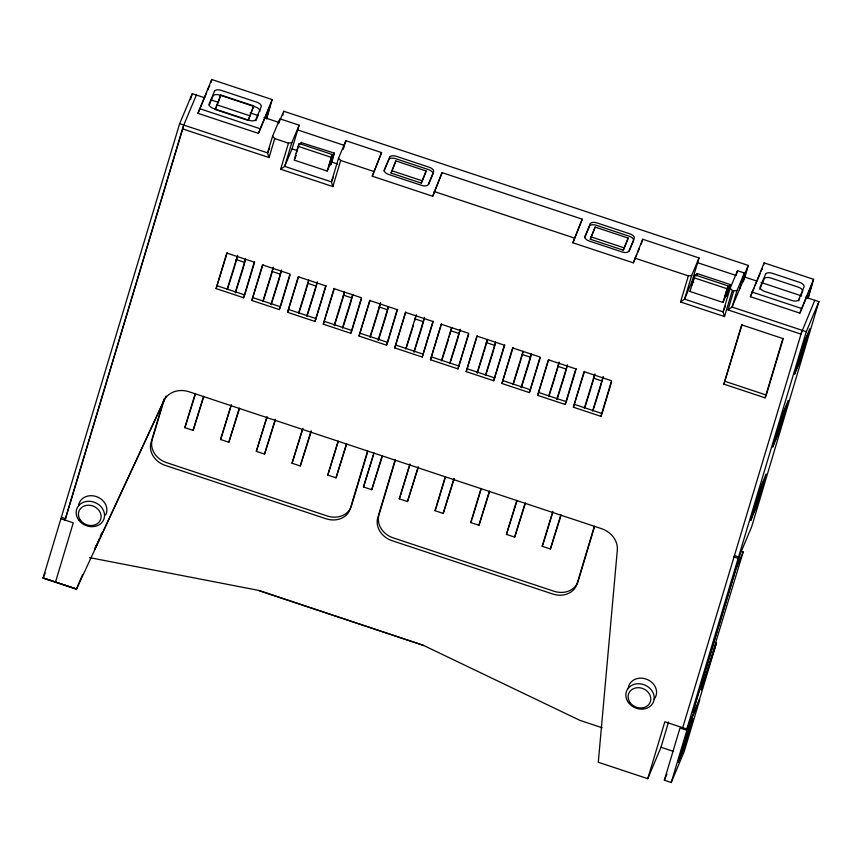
<?xml version="1.0" encoding="UTF-8"?>
<svg xmlns="http://www.w3.org/2000/svg" width="862" height="862" viewBox="0 0 862 862"><rect width="100%" height="100%" fill="white"/><g stroke="black" fill="none" stroke-linecap="round" stroke-linejoin="round"><path stroke-width="1.29" d="M301.366 142.629L334.348 153.134L331.881 162.153L330.706 164.944L332.527 158.64L327.183 171.042L294.201 160.095L298.09 146.335L299.265 143.545L332.247 154.492L329.004 165.536L334.348 153.134M696.593 274.622L697.142 273.556L696.819 275.323M283.641 112.319L283.77 111.252L278.48 123.568L279.547 120.001M209.768 85.64L209.681 85.392M301.043 143.943L301.237 143.189M763.797 264.763L764.131 262.878L750.382 296.69L799.85 313.111L811.788 284.805L807.909 298.015M237.653 255.357L227.029 289.686M235.121 264.72L237.33 256.531M245.508 259.139L235.272 292.423M245.584 259.268L243.364 267.457A11.594 0.55 -71.6 0 1 241.823 272.64L235.682 292.078A14.503 0.69 -71.6 0 0 235.434 292.875M270.539 277.683A11.594 0.55 -71.6 0 0 270.851 276.583L273.383 267.22L262.759 301.549M281.626 269.957L271.002 304.286M281.314 271.131L279.094 279.32A11.594 0.55 -71.6 0 1 277.553 284.503L271.411 303.941A14.503 0.69 -71.6 0 0 271.164 304.728M308.715 280.118L298.489 313.412M306.894 287.272L308.79 280.247M317.356 281.82L306.732 316.149M317.044 282.984L314.824 291.184A11.594 0.55 -71.6 0 1 313.283 296.356L307.141 315.804M344.444 291.981L334.219 325.265M344.52 292.11L342.3 300.299A11.594 0.55 -71.6 0 1 341.998 301.409M352.698 294.718L342.462 328.002M352.773 294.847L350.554 303.036A11.594 0.55 -71.6 0 1 349.013 308.219L342.871 327.657M378.353 310.988L380.573 302.799L369.949 337.128M388.428 306.581L378.192 339.865M388.503 306.71L386.284 314.899A11.594 0.55 -71.6 0 1 384.743 320.082L378.601 339.52A14.503 0.69 -71.6 0 0 378.353 340.307M416.303 314.662L405.679 348.991M414.719 320.513L415.98 315.837M424.546 317.399L413.922 351.728M424.233 318.574L422.014 326.763A11.594 0.55 -71.6 0 1 420.473 331.935L414.331 351.384A14.503 0.69 -71.6 0 0 414.083 352.17M451.634 327.56L441.409 360.844M449.813 334.715L451.71 327.689M450.061 363.247L456.203 343.798A11.594 0.55 -71.6 0 0 457.744 338.615L460.276 329.262L449.652 363.581M487.364 339.423L477.139 372.707M485.22 347.742L487.439 339.553M495.618 342.16L485.381 375.444M495.682 342.289L493.473 350.478A11.594 0.55 -71.6 0 1 491.933 355.661L485.791 375.099M523.094 351.276L512.868 384.571M521.273 358.43L522.857 352.58M531.348 354.013L521.111 387.307M531.412 354.153L529.203 362.342A11.594 0.55 -71.6 0 1 527.663 367.524L521.521 386.963A14.503 0.69 -71.6 0 0 521.273 387.749M559.222 362.105L548.598 396.434M556.68 371.468L558.899 363.268M567.465 364.841L556.841 399.171M567.142 366.005L564.933 374.205A11.594 0.55 -71.6 0 1 563.392 379.377L557.251 398.826A14.503 0.69 -71.6 0 0 557.003 399.612M594.554 375.002L584.328 408.286M593.368 379.808L592.409 383.321A11.594 0.55 -71.6 0 1 592.108 384.43M593.993 377.47L594.952 373.957M592.981 410.678L599.122 391.24A11.594 0.55 -71.6 0 0 600.663 386.057L603.195 376.694L592.571 411.023M211.071 82.396L211.696 79.509L197.948 113.321L258.406 133.384L270.345 105.078L266.466 118.288M762.105 269.343L762.32 268.384L761.092 271.196M282.801 115.314L283.145 114.14M668.567 721.979L660.971 747.268L647.761 778.688L598.293 762.267L617.321 550.075A21.744 18.544 22.8 0 0 601.439 528.643L189.166 391.79A21.744 18.544 22.8 0 0 164.028 400.614L76.492 589.091L43.1 578.003L179.641 123.686L192.258 93.656L204.8 97.815M190.48 99.583L192.258 93.656M183.757 125.055L65.027 520.066L183.757 125.055L196.385 95.025M55.48 582.087L73.27 522.803L60.9 518.698M215.209 109.496L220.737 94.982L253.719 105.929L248.191 120.443L215.209 109.496L219.314 99.723M219.67 98.537L220.737 94.982M164.631 399.041L94.755 549.493L95.919 545.635M164.092 398.923L151.044 442.411A20.289 17.305 22.8 0 0 165.299 465.405L326.084 518.773A20.289 17.305 22.8 0 0 350.306 508.558L367.578 450.998M164.502 398.686L152.218 439.62A20.289 17.305 22.8 0 0 166.474 462.603L327.258 515.982A20.289 17.305 22.8 0 0 351.157 506.716M248.191 120.443L253.719 105.929M258.406 133.384L272.166 99.572L211.696 79.509M266.595 118.967L272.166 99.572M216.103 288.608L226.771 253.04L254.258 262.167L243.58 297.735L216.103 288.608L227.191 252.792M203.852 396.498L193.099 430.397L184.856 427.66L195.254 393.622M636.813 254.592L633.354 262.835L572.885 242.772L582.238 219.174L442.066 172.648L432.713 196.245L372.255 176.171L381.597 152.574L345.867 140.721L338.529 158.177L340.695 160.483L332.861 186.569L280.646 169.232L284.686 166.377L292.024 148.921L299.146 125.205L279.902 118.816L272.564 136.271L267.586 152.876L269.041 157.552L182.464 128.815M269.041 157.552L274.73 138.588L272.564 136.271M193.099 430.397L203.497 396.358M280.646 169.232L288.468 143.146L291.809 142.661L299.146 125.205M254.667 261.908L244.754 294.944L217.278 285.818M291.809 142.661L284.686 166.377L331.417 181.882L332.861 186.569M251.833 300.472L262.501 264.903L289.988 274.019L279.31 309.587L251.833 300.472L262.921 264.645M296.28 153.501L299.265 143.545M239.582 408.351L228.829 442.26L220.586 439.523L231.307 404.612M228.829 442.26L239.227 408.222M280.872 305.525L290.02 275.043M332.247 154.492L327.183 171.042M287.563 312.324L298.23 276.756L325.717 285.882L315.039 321.451L287.563 312.324L298.651 276.508M338.529 158.177L331.417 181.882L333.368 177.227M343.302 149.255L344.444 145.462L297.724 129.946M344.8 144.277L345.867 140.721M275.312 420.214L264.559 454.112L256.316 451.376L267.037 416.475M264.559 454.112L275.28 419.212M315.039 321.451L326.127 285.634M323.293 324.187L333.96 288.619L361.447 297.746L350.769 333.314L323.293 324.187L334.381 288.371M372.255 176.171L381.597 152.574M311.376 431.119L300.288 465.976L292.046 463.239L302.443 429.201M300.288 465.976L311.01 431.075M391.057 173.09L395.873 160.935L426.108 170.978L425.397 173.348L421.292 183.121L391.057 173.09L395.873 160.935M352.332 329.252L361.48 298.758M359.023 336.051L369.69 300.482L397.177 309.609L386.499 345.177L359.023 336.051L370.11 300.224M346.761 443.941L336.018 477.839L327.775 475.102L338.173 441.064M421.292 183.121L426.108 170.978M336.018 477.839L346.416 443.801M397.587 309.35L387.674 342.376L360.187 333.26M432.713 196.245L442.066 172.648M394.742 347.914L405.42 312.346L432.907 321.461L422.229 357.03L394.742 347.914L405.83 312.087M351.48 505.768L367.6 452.044M382.491 455.793L371.748 489.702L363.505 486.965L373.903 452.927M372.696 457.463L363.505 486.965M371.748 489.702L382.146 455.664M422.229 357.03L433.317 321.214M395.065 460.114L377.793 517.685A20.289 17.305 22.8 0 0 392.048 540.668L552.833 594.037A20.289 17.305 22.8 0 0 577.044 583.822L594.327 526.262M395.475 459.877L378.968 514.883A20.289 17.305 22.8 0 0 393.223 537.877L554.007 591.246A20.289 17.305 22.8 0 0 577.906 581.979M430.472 359.766L441.15 324.198L468.637 333.325L457.959 368.893L430.472 359.766L441.559 323.95M418.221 467.657L407.478 501.555L399.235 498.818L409.956 463.918M400.787 494.756L409.019 467.419M407.478 501.555L418.199 466.654M457.959 368.893L468.669 334.337M466.202 371.63L476.88 336.061L504.367 345.188L493.689 380.756L466.202 371.63L477.289 335.814M454.296 478.55L443.208 513.418L434.965 510.681L445.363 476.643M436.14 507.89L444.533 479.908M443.208 513.418L453.929 478.518M493.689 380.756L504.776 344.929M501.932 383.493L512.61 347.925L540.097 357.04L529.419 392.609L501.932 383.493L513.019 347.666M489.681 491.372L478.938 525.281L470.695 522.544L481.093 488.506M472.247 518.471L480.587 490.877M478.938 525.281L489.336 491.243M572.885 242.772L582.238 219.174M529.419 392.609L540.129 358.064M537.662 395.346L548.34 359.777L575.827 368.904L565.149 404.472L537.662 395.346L548.749 359.529M590.319 239.227L595.136 227.083L628.118 238.031L627.407 240.401L623.301 250.174L590.319 239.227L595.136 227.083M525.411 503.236L514.668 537.134L506.425 534.397L516.823 500.369M514.668 537.134L525.066 503.106M576.236 368.656L566.323 401.681L538.836 392.555M573.392 407.209L584.07 371.641L611.557 380.767L600.879 416.335L573.392 407.209L584.479 371.393M623.301 250.174L628.118 238.031M561.14 515.099L550.398 548.997L542.155 546.26L552.876 511.36M543.707 542.198L552.046 514.592M633.354 262.835L642.696 239.248L699.039 257.943L691.927 281.658L684.59 299.114L680.538 301.969L724.511 316.57L732.344 290.483L730.179 288.177L737.516 270.722L744.391 273.006L739.413 289.6M641.274 243.989L642.696 239.248M550.398 548.997L560.796 514.959M602.43 412.273L611.589 381.78M578.219 581.031L594.349 527.307M680.538 301.969L688.372 275.883L691.701 275.398L699.039 257.943M691.701 275.398L684.59 299.114L723.067 311.893L724.511 316.57M730.125 284.503L724.77 296.905L728.024 285.872L695.041 274.924L689.977 291.464L722.949 302.411L728.304 290.009L726.483 296.312L727.657 293.522L730.125 284.503L697.142 273.556M692.046 284.88L695.041 274.924M728.024 285.872L722.949 302.411M730.179 288.177L723.067 311.893L725.513 306.075M737.516 270.722L736.094 275.463L697.617 262.695M814.773 300.299L800.863 334.09L728.024 309.911L733.724 290.936L737.053 290.462L744.391 273.006M737.053 290.462L732.075 307.055L728.024 309.911M743.27 281.777L744.693 277.036L757.181 281.174M744.8 277.79L748.259 265.431L283.77 111.252M723.875 384.15L741.665 324.866L782.89 338.55L765.1 397.835L723.875 384.15L742.063 324.651M647.761 778.688L664.839 721.774L686.831 729.08L700.041 697.66L716.494 642.847L701.205 690.139L743.184 551.971L740.889 551.217M783.299 338.335L766.275 395.044L725.05 381.36M799.85 313.111L813.609 279.299L764.131 262.878M808.082 298.543L813.609 279.299M664.343 780.218L679.999 728.045L686.874 730.329L699.793 699.61L684.126 751.772L671.218 782.491L664.343 780.218L666.897 774.141M682.704 727.711L802.156 330.318M686.831 729.08L806.282 331.687L818.9 301.668L805.367 297.174M671.218 782.491L686.874 730.329M818.9 301.668L751.75 526.51L740.48 553.318L692.789 712.195L735.846 569.426L743.184 551.971M265.916 420.516L256.316 451.376M373.074 456.192L373.645 454.683M227.439 289.341L233.193 271.121M263.556 299.987L269.31 281.766M298.898 313.068L305.04 293.619A11.594 0.55 -71.6 0 0 305.493 292.164M340.77 305.482L334.628 324.92A14.503 0.69 -71.6 0 0 334.381 325.717M370.358 336.783L376.112 318.563M406.088 348.647L412.219 329.198M442.206 359.292L447.949 341.061A11.594 0.55 -71.6 0 0 448.412 339.606M483.679 352.924L477.548 372.362A14.503 0.69 -71.6 0 0 477.3 373.16M513.666 383.008L519.409 364.788M549.008 396.089L554.762 377.858M585.115 406.735L590.869 388.503M444.587 479.725L445.104 478.399M337.462 443.952L327.775 475.102M266.002 420.236L266.746 418.35M696.421 275.84L697.175 273.663M303.133 428.382L302.476 430.213M231.328 405.614L230.725 407.241M409.978 464.92L409.375 466.536M481.438 488.635L480.834 490.262M552.898 512.362L552.294 513.978M195.286 394.624L184.856 427.66M338.206 442.066L337.667 443.434M516.844 501.372L506.425 534.397M302.185 430.957L292.046 463.239M197.948 113.321L206.621 92.676M207.645 90.241L209.175 86.599M209.186 105.186L213.033 96.048A5.797 3.017 16.7 0 1 219.702 95.079L255.432 106.942A5.797 3.017 16.7 0 1 259.753 111.554M82.601 574.566L76.492 589.091L43.1 578.003L45.158 573.122M255.917 120.702L258.32 114.98M94.755 549.493L99.27 538.761M100.272 536.38L101.781 532.802M269.547 148.221L267.586 152.876L179.641 123.686M294.75 159.028L296.302 155.354M243.58 297.735L244.366 295.871M230.477 407.855L220.586 439.523M279.31 309.587L280.484 306.797L253.008 297.681M384.075 171.064L388.881 159.632A5.797 3.017 16.7 0 1 395.55 158.662L428.533 169.609A5.797 3.017 16.7 0 1 432.853 174.232L428.533 184.511M350.769 333.314L351.944 330.523L324.457 321.397M386.499 345.177L387.286 343.313M399.235 498.818L400.41 496.027M434.965 510.681L435.741 508.817M584.716 237.653L589.522 226.232A5.797 3.017 16.7 0 1 596.192 225.262L629.174 236.21A5.797 3.017 16.7 0 1 633.495 240.832L629.174 251.111M470.695 522.544L471.87 519.743M565.149 404.472L565.935 402.608M637.805 252.232L639.292 248.698M542.155 546.26L543.329 543.469M600.879 416.335L602.053 413.544L574.566 404.418M742.969 277.747L748.259 265.431M744.693 277.036L732.075 307.055L806.282 331.687M750.382 296.69L753.948 288.188M754.972 285.764L756.502 282.122M757.526 279.687L760.079 273.62M759.767 289.244L764.088 278.965A5.797 3.017 16.7 0 1 770.768 277.995L798.244 287.121A5.797 3.017 16.7 0 1 802.576 291.733M798.729 300.881L799.688 298.597M800.647 296.312L802.091 292.875M765.1 397.835L765.887 395.97M300.816 143.254L301.366 142.187M690.527 290.397L689.977 291.464M90.812 557.886L89.713 557.649L259.042 590.47L423.468 645.379L579.889 720.352L602.15 727.743M211.039 99.895L218.592 102.406M250.088 112.857L257.652 115.368M263.944 117.458L278.954 122.436M760.974 282.434L801.563 295.914M216.631 104.755L249.614 115.702M391.768 170.719L422.003 180.751M591.03 236.856L624.013 247.803M199.37 108.58L259.828 128.643M751.804 291.949L801.272 308.37M274.73 138.588L288.468 143.146M298.09 146.335L331.073 157.283M340.695 160.483L373.677 171.43M434.136 191.504L574.308 238.031M634.777 258.094L688.372 275.883M693.867 277.715L726.849 288.662M732.344 290.483L733.724 290.936M292.024 148.921L296.614 150.441M331.881 162.153L337.602 164.049M691.927 281.658L693.759 282.273M236.091 259.516L244.334 262.253M271.821 271.368L280.064 274.105M307.551 283.232L315.794 285.968M343.281 295.095L351.524 297.832M379.011 306.947L387.253 309.684M414.741 318.811L422.983 321.548M450.47 330.674L458.713 333.411M486.19 342.526L494.443 345.263M521.919 354.39L530.173 357.127M557.649 366.253L565.903 368.99M593.379 378.116L601.633 380.853M288.738 309.533L316.214 318.66M395.917 345.112L423.404 354.239M431.647 356.976L459.134 366.102M467.376 368.839L494.863 377.955M503.106 380.692L530.593 389.818M738.659 556.949L734.543 555.581L733.95 556.981L738.077 558.35M61.493 517.308L65.609 518.676M660.971 747.268L673.567 751.448M43.111 577.982L76.502 589.069M258.977 590.664L423.468 645.379M165.192 397.824A21.744 18.544 22.8 0 1 166.15 396.078M78.55 505.962A14.492 12.359 22.8 0 1 96.264 496.544A14.492 12.359 22.8 0 1 105.617 514.948M628.236 688.426A14.492 12.359 22.8 0 1 647.136 679.45A14.492 12.359 22.8 0 1 654.086 699.201M234.809 265.83A11.594 0.55 -71.6 0 1 234.442 267.08M234.033 268.448A11.594 0.55 -71.6 0 1 233.58 269.903M270.172 278.932A11.594 0.55 -71.6 0 1 269.763 280.301M306.581 288.447A11.594 0.55 -71.6 0 1 305.902 290.796M341.632 302.659A11.594 0.55 -71.6 0 1 341.223 304.027M378.03 312.163A11.594 0.55 -71.6 0 1 377.362 314.511M376.953 315.88A11.594 0.55 -71.6 0 1 376.489 317.345M413.458 325.125A11.594 0.55 -71.6 0 1 412.682 327.743M449.49 335.878A11.594 0.55 -71.6 0 1 449.188 336.988M484.918 348.851A11.594 0.55 -71.6 0 1 484.142 351.459M520.95 359.605A11.594 0.55 -71.6 0 1 520.648 360.704M520.282 361.954A11.594 0.55 -71.6 0 1 519.872 363.322M556.378 372.567A11.594 0.55 -71.6 0 1 556.012 373.817M555.602 375.185A11.594 0.55 -71.6 0 1 555.139 376.64M591.741 385.68A11.594 0.55 -71.6 0 1 591.332 387.049M678.157 762.245L683.846 748.539L692.832 718.423L687.111 732.312L678.157 762.245M750.78 520.389L756.373 506.867L766.092 473.96L760.499 487.881L750.78 520.389M772.848 446.882L778.429 433.36L788.159 400.453L782.567 414.374L772.848 446.882M794.721 373.968L800.356 360.348L809.698 328.81L804.052 342.742L794.721 373.968M687.337 732.269L679.515 758.355L683.62 748.582L691.453 722.496L687.337 732.269M760.877 487.827L753.054 513.914L755.985 506.931L763.818 480.845L760.877 487.827M782.944 414.32L775.121 440.396L778.052 433.414L785.885 407.338L782.944 414.32M804.365 342.688L796.531 368.774L800.055 360.402L807.888 334.316L804.365 342.688M214.455 91.307L209.175 103.871A5.797 3.017 16.7 0 0 213.496 108.493L249.226 120.346A5.797 3.017 16.7 0 0 255.895 119.387L261.175 106.813A5.797 3.017 16.7 0 0 256.854 102.201L221.125 90.338A5.797 3.017 16.7 0 0 214.455 91.307M389.592 157.261L384.312 169.836A5.797 3.017 16.7 0 0 388.633 174.447L421.615 185.395A5.797 3.017 16.7 0 0 428.285 184.425L433.564 171.861A5.797 3.017 16.7 0 0 429.244 167.239L396.261 156.291A5.797 3.017 16.7 0 0 389.592 157.261M590.233 223.861L584.942 236.425A5.797 3.017 16.7 0 0 589.274 241.048L622.245 251.995A5.797 3.017 16.7 0 0 628.926 251.025L634.206 238.462A5.797 3.017 16.7 0 0 629.885 233.839L596.903 222.892A5.797 3.017 16.7 0 0 590.233 223.861M765.521 274.224L760.23 286.787A5.797 3.017 16.7 0 0 764.551 291.41L792.038 300.536A5.797 3.017 16.7 0 0 798.708 299.567L803.998 286.992A5.797 3.017 16.7 0 0 799.667 282.38L772.19 273.254A5.797 3.017 16.7 0 0 765.521 274.224M628.484 702.595A14.492 12.359 22.8 0 0 652.954 702.993A14.492 12.359 22.8 0 0 638.688 683.738A14.492 12.359 22.8 0 0 628.484 702.595M630.208 702.756A11.594 9.891 22.8 0 0 649.786 703.08A11.594 9.891 22.8 0 0 638.376 687.682A11.594 9.891 22.8 0 0 630.208 702.756M80.522 520.303A11.594 9.891 22.8 0 0 100.1 520.616A11.594 9.891 22.8 0 0 88.689 505.218A11.594 9.891 22.8 0 0 80.522 520.303M78.798 520.131A14.492 12.359 22.8 0 0 103.268 520.529A14.492 12.359 22.8 0 0 89.001 501.285A14.492 12.359 22.8 0 0 78.798 520.131"/></g></svg>
